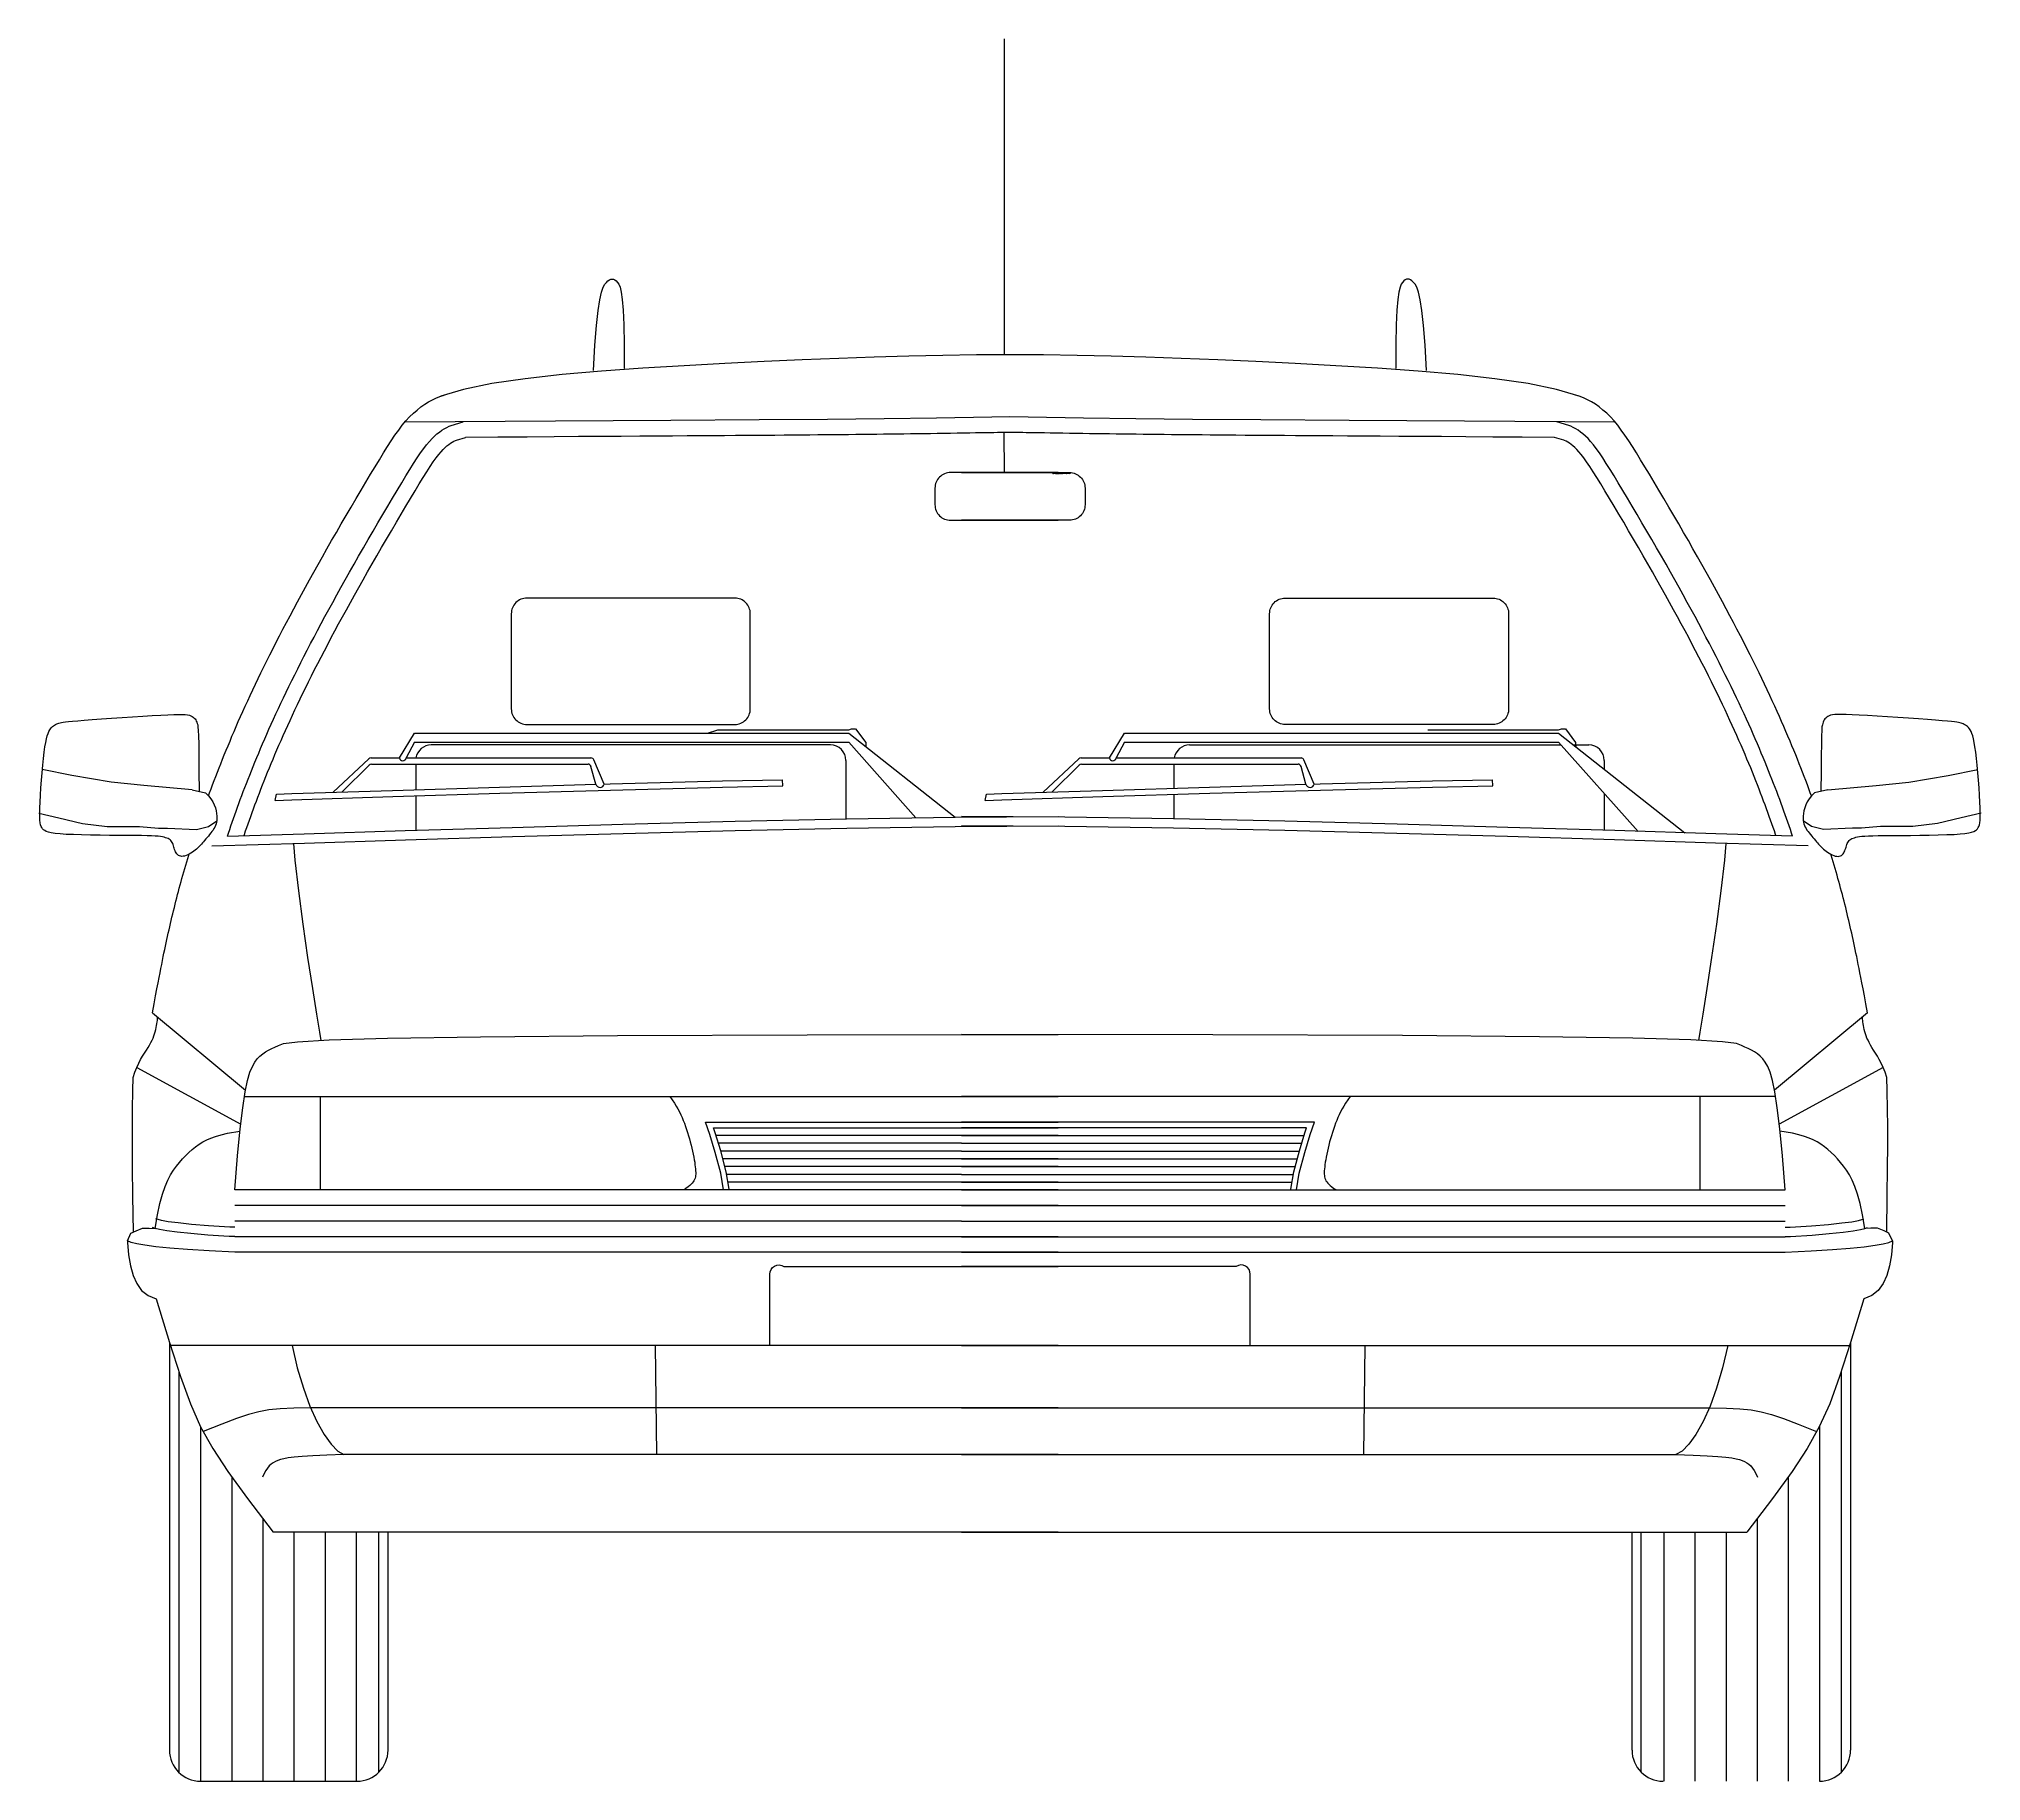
# Model space of a CAD drawing. Extents: x -98 to 99, y 1 to 177.
import ezdxf
from ezdxf.enums import TextEntityAlignment as Align

# ---------------------------------------------------------------- set-up
doc = ezdxf.new("R2010")
doc.units = 0
doc.header["$LTSCALE"] = 50
doc.header["$MEASUREMENT"] = 0
doc.layers.get('0').update_dxf_attribs({"linetype": 'CONTINUOUS'})
doc.styles.add('DIM', font='SIMPLEX')

msp = doc.modelspace()

# ---------------------------------------------------------------- linework, layer by layer
at = {"color": 0, "linetype": 'ByBlock'}
for p, q in [((-0.03, 144.99), (-0.03, 176.96)), ((-0.03, 133.09), (-0.07, 137.16)), ((-61.24, 104.23), (-59.73, 106.74)), ((-59.73, 106.74), (-15.79, 106.74)), ((-30.06, 106.74), (-29.03, 107.06)), ((-29.03, 107.06), (-15.79, 107.06)), ((-15.79, 107.06), (-15.51, 107.18)), ((-15.79, 106.74), (-5.03, 98.23)), ((-15.51, 107.18), (-15.1, 107.18)), ((-15.1, 107.18), (-14.07, 105.78)), ((10.59, 104.23), (12.1, 106.74)), ((12.1, 106.74), (56.04, 106.74)), ((42.8, 107.06), (56.04, 107.06)), ((56.04, 107.06), (56.33, 107.18)), ((56.04, 106.74), (68.81, 96.65)), ((56.33, 107.18), (56.74, 107.18)), ((56.74, 107.18), (57.76, 105.78)), ((-64.11, 104.23), (-61.24, 104.23)), ((-59.73, 105.8), (-60.56, 104.23)), ((-60.56, 104.23), (-41.86, 104.23)), ((-59.73, 105.8), (-15.79, 105.8)), ((-17.64, 105.54), (-58.02, 105.54)), ((-15.79, 105.8), (-8.98, 98.17)), ((-14.07, 105.78), (-14.04, 105.36)), ((7.72, 104.23), (10.59, 104.23)), ((12.1, 105.8), (11.28, 104.23)), ((11.28, 104.23), (29.98, 104.23)), ((12.1, 105.8), (56.04, 105.8)), ((18.7, 105.54), (56.27, 105.54)), ((56.04, 105.8), (64.08, 96.79)), ((57.56, 105.54), (59.08, 105.54)), ((57.76, 105.78), (57.79, 105.36)), ((-67.95, 100.75), (-64.33, 104.14)), ((-67.03, 100.78), (-64.31, 103.5)), ((-64.08, 103.6), (-42.16, 103.6)), ((-59.59, 103.6), (-59.59, 101.01)), ((-41.37, 101.56), (-41.86, 103.36)), ((-40.53, 101.58), (-41.57, 104.03)), ((-16.06, 98.06), (-16.06, 103.97)), ((3.88, 100.75), (7.51, 104.14)), ((4.8, 100.78), (7.53, 103.5)), ((7.75, 103.6), (29.67, 103.6)), ((17.13, 101.16), (17.13, 103.6)), ((30.47, 101.56), (29.98, 103.36)), ((31.3, 101.58), (30.27, 104.03)), ((60.65, 103.97), (60.65, 103.09)), ((-82.2, 100.98), (-80.87, 100.69)), ((-73.8, 99.93), (-73.67, 100.57)), ((-59.59, 100.38), (-59.59, 96.9)), ((-22.46, 101.39), (-22.48, 102.02)), ((-1.97, 99.93), (-1.84, 100.57)), ((17.13, 98.06), (17.13, 100.53)), ((49.37, 101.39), (49.36, 102.02)), ((60.65, 100.63), (60.65, 96.9)), ((83.26, 100.98), (81.93, 100.69)), ((-86.23, 78.44), (-76.81, 70.61)), ((87.29, 78.44), (77.87, 70.61)), ((-87.81, 72.9), (-77.29, 67.16)), ((88.87, 72.9), (78.35, 67.16)), ((-76.92, 69.96), (5.42, 69.96)), ((-69.25, 69.96), (-69.25, 60.52)), ((77.98, 69.96), (-4.36, 69.96)), ((70.31, 69.96), (70.31, 60.52)), ((5.42, 66.02), (-29.22, 66.02)), ((-4.36, 65.24), (-28.98, 65.24)), ((-4.36, 66.02), (30.29, 66.02)), ((-4.36, 65.24), (30.04, 65.24)), ((-4.36, 64.45), (-28.74, 64.45)), ((5.42, 63.66), (-28.53, 63.66)), ((-4.36, 64.45), (29.8, 64.45)), ((-4.36, 63.66), (29.59, 63.66)), ((5.42, 62.88), (-28.32, 62.88)), ((-4.36, 62.09), (-28.14, 62.09)), ((5.42, 61.3), (-28.01, 61.3)), ((-4.36, 62.88), (29.38, 62.88)), ((-4.36, 62.09), (29.2, 62.09)), ((-4.36, 61.3), (29.07, 61.3)), ((5.42, 60.52), (-77.88, 60.52)), ((-4.36, 60.52), (78.95, 60.52)), ((5.42, 58.94), (-77.88, 58.94)), ((-4.36, 57.37), (-77.88, 57.37)), ((-4.36, 58.94), (78.95, 58.94)), ((-4.36, 57.37), (78.95, 57.37)), ((5.42, 55.79), (-77.88, 55.79)), ((-4.36, 55.79), (78.95, 55.79)), ((5.42, 54.22), (-77.88, 54.22)), ((-4.36, 54.22), (78.95, 54.22)), ((-84.51, 45.08), (-84.51, 3.86)), ((5.42, 44.78), (-84.41, 44.78)), ((-35.38, 44.78), (-35.22, 33.76)), ((-4.36, 44.78), (85.47, 44.78)), ((36.44, 44.78), (36.28, 33.76)), ((85.57, 45.08), (85.57, 3.86)), ((-83.56, 42.15), (-83.56, 1.62)), ((84.62, 42.15), (84.62, 1.62)), ((5.42, 38.48), (-70.22, 38.48)), ((-4.36, 38.48), (71.29, 38.48)), ((-81.36, 36.59), (-81.36, 0.72)), ((82.42, 36.59), (82.42, 0.72)), ((5.42, 33.76), (-66.85, 33.76)), ((-4.36, 33.76), (67.91, 33.76)), ((-78.21, 31.53), (-78.21, 0.72)), ((79.27, 31.53), (79.27, 0.72)), ((-75.06, 27.28), (-75.06, 0.72)), ((5.42, 25.89), (-74.02, 25.89)), ((-71.92, 25.89), (-71.92, 0.72)), ((-68.77, 25.89), (-68.77, 0.72)), ((-65.62, 25.89), (-65.62, 0.72)), ((-63.34, 1.62), (-63.34, 25.89)), ((-62.39, 3.86), (-62.39, 25.89)), ((-4.36, 25.89), (75.08, 25.89)), ((63.46, 3.86), (63.46, 25.89)), ((64.4, 1.62), (64.4, 25.89)), ((66.68, 25.89), (66.68, 0.72)), ((69.83, 25.89), (69.83, 0.72)), ((72.98, 25.89), (72.98, 0.72)), ((76.13, 27.28), (76.13, 0.72)), ((-81.36, 0.72), (-65.54, 0.72))]:
    msp.add_line(p, q, dxfattribs=at)
for points in [[(-41.59, 143.41), (-41.46, 145.97), (-41.31, 147.96), (-41.15, 149.47), (-40.98, 150.57), (-40.81, 151.33), (-40.64, 151.83), (-40.46, 152.14), (-40.3, 152.33), (-40.14, 152.47), (-39.99, 152.58), (-39.85, 152.64), (-39.71, 152.66), (-39.57, 152.64), (-39.44, 152.58), (-39.31, 152.47), (-39.18, 152.33), (-39.05, 152.14), (-38.92, 151.83), (-38.81, 151.34), (-38.7, 150.59), (-38.62, 149.52), (-38.55, 148.04), (-38.51, 146.09), (-38.5, 143.6)], [(42.66, 143.41), (42.52, 145.97), (42.37, 147.96), (42.21, 149.47), (42.04, 150.57), (41.87, 151.33), (41.7, 151.83), (41.53, 152.14), (41.36, 152.33), (41.2, 152.47), (41.05, 152.58), (40.91, 152.64), (40.77, 152.66), (40.63, 152.64), (40.5, 152.58), (40.37, 152.47), (40.24, 152.33), (40.11, 152.14), (39.99, 151.83), (39.87, 151.34), (39.77, 150.59), (39.68, 149.52), (39.61, 148.04), (39.57, 146.09), (39.56, 143.6)], [(58.13, 140.82), (55.83, 141.5), (52.94, 142.09), (49.57, 142.58), (45.84, 143), (41.84, 143.35), (37.7, 143.64), (33.5, 143.89), (29.37, 144.11), (25.39, 144.31), (21.56, 144.48), (17.86, 144.63), (14.27, 144.76), (10.76, 144.86), (7.31, 144.94), (3.91, 144.98), (0.53, 145), (-2.85, 144.98), (-6.25, 144.94), (-9.7, 144.86), (-13.2, 144.76), (-16.8, 144.63), (-20.5, 144.48), (-24.33, 144.31), (-28.31, 144.11), (-32.44, 143.89), (-36.63, 143.64), (-40.78, 143.35), (-44.78, 143), (-48.51, 142.58), (-51.88, 142.09), (-54.76, 141.5), (-57.06, 140.82)], [(-80.55, 100.39), (-80.44, 100.7), (-80.29, 101.1), (-80.14, 101.51), (-79.98, 101.93), (-79.82, 102.35), (-79.66, 102.77), (-79.49, 103.21), (-79.32, 103.64), (-79.14, 104.09), (-78.96, 104.54), (-78.77, 105), (-78.58, 105.46), (-78.38, 105.93), (-78.18, 106.41), (-77.97, 106.9), (-77.76, 107.4), (-77.54, 107.9), (-77.31, 108.41), (-77.08, 108.93), (-76.84, 109.46), (-76.59, 110), (-76.34, 110.54), (-76.07, 111.1), (-75.81, 111.67), (-75.53, 112.24), (-75.25, 112.83), (-74.95, 113.43), (-74.65, 114.03), (-74.34, 114.65), (-74.03, 115.28), (-73.7, 115.92), (-73.36, 116.57), (-73.02, 117.24), (-72.67, 117.91), (-72.3, 118.6), (-71.93, 119.3), (-71.55, 120.01), (-71.15, 120.74), (-70.75, 121.48), (-70.33, 122.23), (-69.91, 123), (-69.47, 123.78), (-69.03, 124.57), (-68.57, 125.38), (-68.1, 126.2), (-67.62, 127.04), (-67.12, 127.89), (-66.62, 128.75), (-66.12, 129.6), (-65.62, 130.46), (-65.12, 131.3), (-64.63, 132.12), (-64.16, 132.91), (-63.7, 133.67), (-63.27, 134.39), (-62.85, 135.07), (-62.45, 135.71), (-62.06, 136.31), (-61.69, 136.86), (-61.31, 137.38), (-60.95, 137.87), (-60.58, 138.31), (-60.21, 138.71), (-59.83, 139.08), (-59.45, 139.41), (-59.07, 139.72), (-58.68, 139.99), (-58.29, 140.23), (-57.89, 140.45), (-57.49, 140.64), (-57.06, 140.82), (-56.7, 140.93)], [(81.61, 100.39), (81.5, 100.7), (81.35, 101.1), (81.2, 101.51), (81.04, 101.93), (80.88, 102.35), (80.72, 102.77), (80.55, 103.21), (80.38, 103.64), (80.2, 104.09), (80.02, 104.54), (79.83, 105), (79.64, 105.46), (79.45, 105.93), (79.24, 106.41), (79.03, 106.9), (78.82, 107.4), (78.6, 107.9), (78.37, 108.41), (78.14, 108.93), (77.9, 109.46), (77.65, 110), (77.4, 110.54), (77.14, 111.1), (76.87, 111.67), (76.59, 112.24), (76.31, 112.83), (76.02, 113.43), (75.72, 114.03), (75.41, 114.65), (75.09, 115.28), (74.76, 115.92), (74.43, 116.57), (74.08, 117.24), (73.73, 117.91), (73.37, 118.6), (72.99, 119.3), (72.61, 120.01), (72.22, 120.74), (71.81, 121.48), (71.4, 122.23), (70.97, 123), (70.54, 123.78), (70.09, 124.57), (69.63, 125.38), (69.16, 126.2), (68.68, 127.04), (68.19, 127.89), (67.69, 128.75), (67.18, 129.6), (66.68, 130.46), (66.18, 131.3), (65.7, 132.12), (65.22, 132.91), (64.76, 133.67), (64.33, 134.39), (63.91, 135.07), (63.51, 135.71), (63.13, 136.31), (62.75, 136.86), (62.38, 137.38), (62.01, 137.87), (61.64, 138.31), (61.27, 138.71), (60.9, 139.08), (60.52, 139.41), (60.13, 139.72), (59.75, 139.99), (59.36, 140.23), (58.96, 140.45), (58.55, 140.64), (58.13, 140.82), (57.76, 140.93)], [(-78.64, 96.31), (-78.54, 96.61), (-78.41, 96.97), (-78.29, 97.34), (-78.16, 97.71), (-78.03, 98.08), (-77.9, 98.46), (-77.76, 98.84), (-77.62, 99.23), (-77.48, 99.62), (-77.34, 100.01), (-77.19, 100.41), (-77.04, 100.81), (-76.88, 101.22), (-76.72, 101.64), (-76.56, 102.06), (-76.39, 102.49), (-76.22, 102.92), (-76.04, 103.36), (-75.86, 103.8), (-75.67, 104.26), (-75.48, 104.71), (-75.28, 105.18), (-75.08, 105.66), (-74.87, 106.14), (-74.66, 106.63), (-74.44, 107.13), (-74.21, 107.64), (-73.97, 108.15), (-73.73, 108.68), (-73.48, 109.21), (-73.23, 109.76), (-72.97, 110.31), (-72.69, 110.88), (-72.42, 111.45), (-72.13, 112.04), (-71.83, 112.63), (-71.53, 113.24), (-71.22, 113.86), (-70.9, 114.49), (-70.57, 115.13), (-70.23, 115.78), (-69.88, 116.45), (-69.52, 117.12), (-69.15, 117.82), (-68.78, 118.52), (-68.39, 119.23), (-67.99, 119.96), (-67.58, 120.71), (-67.16, 121.46), (-66.73, 122.24), (-66.29, 123.02), (-65.83, 123.82), (-65.37, 124.63), (-64.89, 125.46), (-64.4, 126.31), (-63.91, 127.16), (-63.41, 128.01), (-62.91, 128.86), (-62.41, 129.69), (-61.93, 130.51), (-61.46, 131.29), (-61.01, 132.05), (-60.58, 132.75), (-60.18, 133.41), (-59.8, 134.02), (-59.44, 134.57), (-59.1, 135.07), (-58.78, 135.51), (-58.49, 135.9), (-58.21, 136.24), (-57.94, 136.52), (-57.69, 136.78), (-57.44, 137), (-57.19, 137.19), (-56.95, 137.36), (-56.7, 137.51), (-56.45, 137.65), (-56.21, 137.77), (-56.01, 137.85), (-54.8, 138.22)], [(61.75, 138.18), (46.52, 138.27), (34.84, 138.35), (25.91, 138.41), (18.98, 138.47), (13.26, 138.53), (7.98, 138.6), (2.37, 138.69), (0.53, 138.72), (-1.3, 138.69), (-6.92, 138.6), (-12.2, 138.53), (-17.92, 138.47), (-24.85, 138.41), (-33.77, 138.35), (-45.46, 138.27), (-60.68, 138.18)], [(79.7, 96.31), (79.6, 96.61), (79.48, 96.97), (79.35, 97.34), (79.22, 97.71), (79.09, 98.08), (78.96, 98.46), (78.83, 98.84), (78.69, 99.23), (78.55, 99.62), (78.4, 100.01), (78.25, 100.41), (78.1, 100.81), (77.94, 101.22), (77.79, 101.64), (77.62, 102.06), (77.45, 102.49), (77.28, 102.92), (77.1, 103.36), (76.92, 103.8), (76.74, 104.26), (76.54, 104.71), (76.35, 105.18), (76.14, 105.66), (75.93, 106.14), (75.72, 106.63), (75.5, 107.13), (75.27, 107.64), (75.04, 108.15), (74.8, 108.68), (74.55, 109.21), (74.29, 109.76), (74.03, 110.31), (73.76, 110.88), (73.48, 111.45), (73.19, 112.04), (72.9, 112.63), (72.59, 113.24), (72.28, 113.86), (71.96, 114.49), (71.63, 115.13), (71.29, 115.78), (70.94, 116.45), (70.59, 117.12), (70.22, 117.82), (69.84, 118.52), (69.45, 119.23), (69.05, 119.96), (68.64, 120.71), (68.22, 121.46), (67.79, 122.24), (67.35, 123.02), (66.9, 123.82), (66.43, 124.63), (65.95, 125.46), (65.47, 126.31), (64.97, 127.16), (64.47, 128.01), (63.97, 128.86), (63.48, 129.69), (62.99, 130.51), (62.52, 131.29), (62.07, 132.05), (61.64, 132.75), (61.24, 133.41), (60.86, 134.02), (60.5, 134.57), (60.16, 135.07), (59.85, 135.51), (59.55, 135.9), (59.27, 136.24), (59.01, 136.52), (58.75, 136.78), (58.5, 137), (58.25, 137.19), (58.01, 137.36), (57.77, 137.51), (57.52, 137.65), (57.28, 137.77), (57.07, 137.85), (55.86, 138.22)], [(-76.96, 96.36), (-76.92, 96.46), (-76.8, 96.83), (-76.67, 97.19), (-76.55, 97.56), (-76.41, 97.93), (-76.28, 98.31), (-76.14, 98.69), (-76, 99.08), (-75.86, 99.47), (-75.71, 99.86), (-75.56, 100.26), (-75.41, 100.66), (-75.25, 101.07), (-75.09, 101.49), (-74.93, 101.91), (-74.76, 102.33), (-74.58, 102.77), (-74.4, 103.21), (-74.22, 103.65), (-74.03, 104.1), (-73.84, 104.57), (-73.64, 105.03), (-73.43, 105.51), (-73.22, 105.99), (-73, 106.49), (-72.77, 106.99), (-72.54, 107.5), (-72.3, 108.02), (-72.06, 108.55), (-71.81, 109.09), (-71.54, 109.63), (-71.28, 110.19), (-71, 110.76), (-70.72, 111.34), (-70.43, 111.93), (-70.12, 112.53), (-69.82, 113.15), (-69.5, 113.77), (-69.17, 114.41), (-68.83, 115.05), (-68.49, 115.71), (-68.13, 116.39), (-67.77, 117.07), (-67.39, 117.77), (-67.01, 118.48), (-66.61, 119.21), (-66.2, 119.95), (-65.79, 120.7), (-65.36, 121.46), (-64.92, 122.25), (-64.47, 123.04), (-64, 123.85), (-63.53, 124.68), (-63.04, 125.52), (-62.55, 126.36), (-62.05, 127.21), (-61.55, 128.06), (-61.06, 128.89), (-60.58, 129.7), (-60.11, 130.48), (-59.66, 131.23), (-59.23, 131.94), (-58.84, 132.58), (-58.47, 133.17), (-58.13, 133.7), (-57.81, 134.17), (-57.52, 134.58), (-57.26, 134.92), (-57.02, 135.2), (-56.81, 135.43), (-56.61, 135.62), (-56.43, 135.79), (-56.25, 135.93), (-56.08, 136.05), (-55.91, 136.15), (-55.73, 136.25), (-55.57, 136.33), (-55.48, 136.36), (-54.56, 136.64)], [(55.63, 136.64), (52.36, 136.66), (49.38, 136.68), (46.66, 136.7), (44.18, 136.72), (41.92, 136.73), (39.86, 136.74), (37.98, 136.76), (36.26, 136.77), (34.67, 136.78), (33.2, 136.79), (31.85, 136.8), (30.58, 136.8), (29.4, 136.81), (28.29, 136.82), (27.24, 136.83), (26.23, 136.84), (25.26, 136.84), (24.31, 136.85), (23.39, 136.86), (22.5, 136.87), (21.63, 136.87), (20.79, 136.88), (19.97, 136.89), (19.17, 136.9), (18.38, 136.9), (17.62, 136.91), (16.87, 136.92), (16.14, 136.93), (15.42, 136.93), (14.71, 136.94), (14.01, 136.95), (13.31, 136.96), (12.63, 136.97), (11.95, 136.98), (11.27, 136.98), (10.6, 136.99), (9.93, 137), (9.26, 137.01), (8.58, 137.02), (7.9, 137.03), (7.22, 137.04), (6.54, 137.05), (5.87, 137.06), (5.22, 137.07), (4.6, 137.08), (4.01, 137.09), (3.47, 137.1), (2.97, 137.11), (2.54, 137.11), (2.16, 137.12), (1.82, 137.13), (1.52, 137.13), (1.24, 137.13), (0.99, 137.14), (0.76, 137.14), (0.53, 137.14), (0.3, 137.14), (0.07, 137.14), (-0.18, 137.13), (-0.45, 137.13), (-0.75, 137.13), (-1.09, 137.12), (-1.48, 137.11), (-1.91, 137.11), (-2.4, 137.1), (-2.95, 137.09), (-3.54, 137.08), (-4.16, 137.07), (-4.81, 137.06), (-5.48, 137.05), (-6.16, 137.04), (-6.84, 137.03), (-7.52, 137.02), (-8.19, 137.01), (-8.87, 137), (-9.54, 136.99), (-10.21, 136.98), (-10.89, 136.98), (-11.57, 136.97), (-12.25, 136.96), (-12.94, 136.95), (-13.64, 136.94), (-14.35, 136.93), (-15.07, 136.93), (-15.81, 136.92), (-16.56, 136.91), (-17.32, 136.9), (-18.1, 136.9), (-18.9, 136.89), (-19.73, 136.88), (-20.57, 136.87), (-21.44, 136.87), (-22.33, 136.86), (-23.25, 136.85), (-24.19, 136.84), (-25.17, 136.84), (-26.18, 136.83), (-27.23, 136.82), (-28.34, 136.81), (-29.52, 136.8), (-30.78, 136.8), (-32.14, 136.79), (-33.61, 136.78), (-35.2, 136.77), (-36.92, 136.76), (-38.8, 136.74), (-40.86, 136.73), (-43.12, 136.72), (-45.59, 136.7), (-48.31, 136.68), (-51.3, 136.66), (-54.56, 136.64)], [(78.02, 96.36), (77.99, 96.46), (77.86, 96.83), (77.74, 97.19), (77.61, 97.56), (77.48, 97.93), (77.34, 98.31), (77.21, 98.69), (77.07, 99.08), (76.92, 99.47), (76.78, 99.86), (76.63, 100.26), (76.47, 100.66), (76.32, 101.07), (76.16, 101.49), (75.99, 101.91), (75.82, 102.33), (75.65, 102.77), (75.47, 103.21), (75.28, 103.65), (75.09, 104.1), (74.9, 104.57), (74.7, 105.03), (74.49, 105.51), (74.28, 105.99), (74.06, 106.49), (73.84, 106.99), (73.6, 107.5), (73.37, 108.02), (73.12, 108.55), (72.87, 109.09), (72.61, 109.63), (72.34, 110.19), (72.06, 110.76), (71.78, 111.34), (71.49, 111.93), (71.19, 112.53), (70.88, 113.15), (70.56, 113.77), (70.23, 114.41), (69.9, 115.05), (69.55, 115.71), (69.2, 116.39), (68.83, 117.07), (68.45, 117.77), (68.07, 118.48), (67.67, 119.21), (67.27, 119.95), (66.85, 120.7), (66.42, 121.46), (65.98, 122.25), (65.53, 123.04), (65.07, 123.85), (64.59, 124.68), (64.11, 125.52), (63.61, 126.36), (63.11, 127.21), (62.62, 128.06), (62.12, 128.89), (61.64, 129.7), (61.17, 130.48), (60.72, 131.23), (60.3, 131.94), (59.9, 132.58), (59.53, 133.17), (59.19, 133.7), (58.87, 134.17), (58.58, 134.58), (58.32, 134.92), (58.09, 135.2), (57.87, 135.43), (57.68, 135.62), (57.49, 135.79), (57.31, 135.93), (57.14, 136.05), (56.97, 136.15), (56.8, 136.25), (56.64, 136.33), (56.55, 136.36), (55.63, 136.64)], [(-80.87, 100.69), (-80.56, 100.4), (-80.32, 100.1), (-80.12, 99.79), (-79.97, 99.48), (-79.86, 99.17), (-79.79, 98.87), (-79.74, 98.59), (-79.72, 98.33), (-79.71, 98.1), (-79.72, 97.89), (-79.75, 97.71), (-79.79, 97.54), (-79.85, 97.38), (-79.92, 97.23), (-80, 97.08), (-80.1, 96.93), (-80.21, 96.78), (-80.32, 96.63), (-80.45, 96.48), (-80.57, 96.32), (-80.7, 96.17), (-80.83, 96.03), (-80.95, 95.88), (-81.06, 95.75), (-81.17, 95.62), (-81.27, 95.51), (-81.37, 95.4), (-81.47, 95.29), (-81.56, 95.19), (-81.67, 95.09), (-81.78, 94.99), (-81.9, 94.89), (-82.04, 94.78), (-82.19, 94.68), (-82.34, 94.58), (-82.5, 94.49), (-82.66, 94.41), (-82.82, 94.35), (-82.97, 94.3), (-83.11, 94.27), (-83.25, 94.26), (-83.37, 94.28), (-83.48, 94.31), (-83.58, 94.36), (-83.67, 94.43), (-83.75, 94.51), (-83.82, 94.61), (-83.88, 94.71), (-83.93, 94.83), (-83.98, 94.95), (-84.02, 95.08), (-84.05, 95.2), (-84.09, 95.33), (-84.13, 95.45), (-84.18, 95.57), (-84.23, 95.68), (-84.29, 95.77), (-84.36, 95.86), (-84.44, 95.93), (-84.53, 96), (-84.64, 96.06), (-84.76, 96.11), (-84.89, 96.15), (-85.04, 96.19), (-85.21, 96.23), (-85.41, 96.26), (-85.65, 96.29), (-85.95, 96.31), (-86.32, 96.33), (-86.77, 96.34), (-87.32, 96.36), (-87.98, 96.37), (-88.76, 96.38), (-89.63, 96.38), (-90.57, 96.39), (-91.52, 96.4), (-92.48, 96.41), (-93.39, 96.43), (-94.23, 96.46), (-94.97, 96.49), (-95.58, 96.53), (-96.07, 96.58), (-96.46, 96.64), (-96.75, 96.71), (-96.97, 96.79), (-97.13, 96.87), (-97.25, 96.96), (-97.35, 97.06), (-97.42, 97.17), (-97.49, 97.29), (-97.54, 97.45), (-97.58, 97.65), (-97.61, 97.91), (-97.63, 98.24), (-97.63, 98.65), (-97.62, 99.16), (-97.59, 99.76), (-97.55, 100.45), (-97.51, 101.19), (-97.45, 101.96), (-97.39, 102.73), (-97.32, 103.48), (-97.25, 104.18), (-97.17, 104.81), (-97.1, 105.35), (-97.02, 105.79), (-96.95, 106.16), (-96.87, 106.46), (-96.79, 106.7), (-96.71, 106.89), (-96.62, 107.05), (-96.53, 107.18), (-96.44, 107.29), (-96.34, 107.39), (-96.23, 107.48), (-96.13, 107.55), (-96.02, 107.61), (-95.91, 107.66), (-95.8, 107.71), (-95.69, 107.75), (-95.58, 107.78), (-95.44, 107.82), (-95.27, 107.85), (-95.04, 107.88), (-94.72, 107.91), (-94.31, 107.95), (-93.79, 107.99), (-93.12, 108.05), (-92.31, 108.11), (-91.37, 108.17), (-90.36, 108.24), (-89.3, 108.31), (-88.23, 108.38), (-87.2, 108.45), (-86.24, 108.51), (-85.38, 108.55), (-84.66, 108.59), (-84.07, 108.61), (-83.59, 108.62), (-83.21, 108.62), (-82.91, 108.6), (-82.67, 108.58), (-82.49, 108.54), (-82.34, 108.49), (-82.21, 108.42), (-82.1, 108.34), (-82, 108.26), (-81.92, 108.16), (-81.85, 108.06), (-81.79, 107.94), (-81.73, 107.83), (-81.69, 107.7), (-81.65, 107.56), (-81.62, 107.35), (-81.59, 107), (-81.57, 106.44), (-81.55, 105.61), (-81.54, 104.45), (-81.52, 102.88), (-81.51, 100.83)], [(81.93, 100.69), (81.63, 100.4), (81.38, 100.1), (81.18, 99.79), (81.04, 99.48), (80.93, 99.17), (80.85, 98.87), (80.8, 98.59), (80.78, 98.33), (80.78, 98.1), (80.79, 97.89), (80.81, 97.71), (80.86, 97.54), (80.91, 97.38), (80.98, 97.23), (81.07, 97.08), (81.16, 96.93), (81.27, 96.78), (81.39, 96.63), (81.51, 96.48), (81.64, 96.32), (81.76, 96.17), (81.89, 96.03), (82.01, 95.88), (82.13, 95.75), (82.23, 95.62), (82.33, 95.51), (82.43, 95.4), (82.53, 95.29), (82.63, 95.19), (82.73, 95.09), (82.84, 94.99), (82.97, 94.89), (83.1, 94.78), (83.25, 94.68), (83.4, 94.58), (83.56, 94.49), (83.72, 94.41), (83.88, 94.35), (84.03, 94.3), (84.18, 94.27), (84.31, 94.26), (84.43, 94.28), (84.54, 94.31), (84.64, 94.36), (84.73, 94.43), (84.81, 94.51), (84.88, 94.61), (84.94, 94.71), (84.99, 94.83), (85.04, 94.95), (85.08, 95.08), (85.12, 95.2), (85.15, 95.33), (85.19, 95.45), (85.24, 95.57), (85.29, 95.68), (85.35, 95.77), (85.42, 95.86), (85.5, 95.93), (85.6, 96), (85.7, 96.06), (85.82, 96.11), (85.96, 96.15), (86.1, 96.19), (86.27, 96.23), (86.47, 96.26), (86.71, 96.29), (87.01, 96.31), (87.38, 96.33), (87.83, 96.34), (88.38, 96.36), (89.04, 96.37), (89.82, 96.38), (90.7, 96.38), (91.63, 96.39), (92.59, 96.4), (93.54, 96.41), (94.45, 96.43), (95.3, 96.46), (96.04, 96.49), (96.65, 96.53), (97.14, 96.58), (97.52, 96.64), (97.82, 96.71), (98.04, 96.79), (98.2, 96.87), (98.32, 96.96), (98.41, 97.06), (98.49, 97.17), (98.55, 97.29), (98.61, 97.45), (98.65, 97.65), (98.67, 97.91), (98.69, 98.24), (98.69, 98.65), (98.68, 99.16), (98.66, 99.76), (98.62, 100.45), (98.57, 101.19), (98.51, 101.96), (98.45, 102.73), (98.38, 103.48), (98.31, 104.18), (98.24, 104.81), (98.16, 105.35), (98.09, 105.79), (98.01, 106.16), (97.93, 106.46), (97.85, 106.7), (97.77, 106.89), (97.68, 107.05), (97.59, 107.18), (97.5, 107.29), (97.4, 107.39), (97.3, 107.48), (97.19, 107.55), (97.08, 107.61), (96.97, 107.66), (96.86, 107.71), (96.75, 107.75), (96.64, 107.78), (96.5, 107.82), (96.33, 107.85), (96.1, 107.88), (95.79, 107.91), (95.38, 107.95), (94.85, 107.99), (94.18, 108.05), (93.37, 108.11), (92.44, 108.17), (91.42, 108.24), (90.36, 108.31), (89.3, 108.38), (88.26, 108.45), (87.3, 108.51), (86.44, 108.55), (85.72, 108.59), (85.13, 108.61), (84.65, 108.62), (84.27, 108.62), (83.97, 108.6), (83.74, 108.58), (83.55, 108.54), (83.4, 108.49), (83.27, 108.42), (83.16, 108.34), (83.06, 108.26), (82.98, 108.16), (82.91, 108.06), (82.85, 107.94), (82.8, 107.83), (82.75, 107.7), (82.72, 107.56), (82.68, 107.35), (82.66, 107), (82.63, 106.44), (82.62, 105.61), (82.6, 104.45), (82.59, 102.88), (82.58, 100.83)], [(-82.2, 100.98), (-87.09, 101.42), (-90.39, 101.77), (-94.38, 102.46), (-97.39, 103.06)], [(83.26, 100.98), (88.16, 101.42), (91.45, 101.77), (95.44, 102.46), (98.45, 103.06)], [(-73.8, 99.93), (-72.12, 99.98), (-61.91, 100.31), (-51.09, 100.64), (-39.9, 100.97), (-28.55, 101.26), (-22.46, 101.39)], [(-73.67, 100.57), (-72.14, 100.61), (-61.93, 100.94), (-51.11, 101.27), (-41.37, 101.56)], [(-40.53, 101.58), (-39.91, 101.6), (-28.56, 101.89), (-22.48, 102.02)], [(-1.97, 99.93), (-0.29, 99.98), (9.92, 100.31), (20.74, 100.64), (31.94, 100.97), (43.29, 101.26), (49.37, 101.39)], [(-1.84, 100.57), (-0.31, 100.61), (9.9, 100.94), (20.72, 101.27), (30.47, 101.56)], [(31.3, 101.58), (31.92, 101.6), (43.27, 101.89), (49.36, 102.02)], [(-97.72, 98.62), (-95.69, 98.17), (-93.32, 97.58), (-90.8, 97.28), (-87.54, 97.28), (-85.61, 97.13), (-84.72, 97.13), (-81.76, 96.98), (-80.57, 97.28), (-79.73, 97.85)], [(-78.64, 96.31), (-70.87, 96.55), (-60.66, 96.87), (-49.84, 97.2), (-38.64, 97.53), (-27.29, 97.83), (-16.01, 98.06), (-5.03, 98.23), (5.42, 98.28)], [(79.7, 96.31), (71.93, 96.55), (61.72, 96.87), (50.9, 97.2), (39.7, 97.53), (28.35, 97.83), (17.07, 98.06), (6.09, 98.23), (-4.36, 98.28)], [(98.78, 98.62), (96.75, 98.17), (94.38, 97.58), (91.86, 97.28), (88.6, 97.28), (86.67, 97.13), (85.78, 97.13), (82.82, 96.98), (81.63, 97.28), (80.79, 97.85)], [(-80.22, 95.32), (-70.84, 95.6), (-60.63, 95.92), (-49.81, 96.26), (-38.62, 96.59), (-27.27, 96.88), (-15.99, 97.12), (-5.02, 97.28), (5.43, 97.34)], [(81.28, 95.32), (71.9, 95.6), (61.69, 95.92), (50.88, 96.26), (39.68, 96.59), (28.33, 96.88), (17.06, 97.12), (6.08, 97.28), (-4.36, 97.34)], [(-86.23, 78.44), (-86.06, 79.36), (-85.91, 80.16), (-85.78, 80.85), (-85.66, 81.46), (-85.56, 82), (-85.46, 82.48), (-85.37, 82.93), (-85.29, 83.34), (-85.21, 83.74), (-85.13, 84.12), (-85.06, 84.48), (-84.99, 84.83), (-84.91, 85.17), (-84.84, 85.51), (-84.77, 85.84), (-84.7, 86.16), (-84.63, 86.49), (-84.55, 86.82), (-84.48, 87.14), (-84.4, 87.47), (-84.33, 87.79), (-84.25, 88.12), (-84.17, 88.44), (-84.09, 88.77), (-84.01, 89.09), (-83.93, 89.42), (-83.85, 89.74), (-83.77, 90.07), (-83.68, 90.39), (-83.6, 90.72), (-83.51, 91.05), (-83.42, 91.38), (-83.33, 91.71), (-83.24, 92.04), (-83.15, 92.37), (-83.05, 92.71), (-82.95, 93.04), (-82.86, 93.38), (-82.75, 93.72), (-82.65, 94.06), (-82.55, 94.4), (-82.53, 94.48)], [(-69.16, 75.64), (-69.3, 76.47), (-69.6, 78.31), (-70.01, 80.91), (-70.49, 84.03), (-70.98, 87.4), (-71.43, 90.77), (-71.78, 93.89), (-71.92, 95.57)], [(70.22, 75.64), (70.36, 76.47), (70.66, 78.31), (71.08, 80.91), (71.55, 84.03), (72.04, 87.4), (72.49, 90.77), (72.84, 93.89), (72.98, 95.57)], [(87.29, 78.44), (87.12, 79.36), (86.97, 80.16), (86.84, 80.85), (86.72, 81.46), (86.62, 82), (86.52, 82.48), (86.44, 82.93), (86.35, 83.34), (86.27, 83.74), (86.2, 84.12), (86.12, 84.48), (86.05, 84.83), (85.98, 85.17), (85.9, 85.51), (85.83, 85.84), (85.76, 86.16), (85.69, 86.49), (85.61, 86.82), (85.54, 87.14), (85.47, 87.47), (85.39, 87.79), (85.31, 88.12), (85.24, 88.44), (85.16, 88.77), (85.08, 89.09), (85, 89.42), (84.91, 89.74), (84.83, 90.07), (84.75, 90.39), (84.66, 90.72), (84.57, 91.05), (84.48, 91.38), (84.39, 91.71), (84.3, 92.04), (84.21, 92.37), (84.11, 92.71), (84.02, 93.04), (83.92, 93.38), (83.82, 93.72), (83.72, 94.06), (83.61, 94.4), (83.59, 94.48)], [(-88.17, 71.89), (-88, 72.42), (-87.81, 72.9), (-87.61, 73.33), (-87.42, 73.71), (-87.22, 74.06), (-87.02, 74.37), (-86.84, 74.66), (-86.67, 74.93), (-86.52, 75.18), (-86.39, 75.43), (-86.27, 75.66), (-86.17, 75.89), (-86.08, 76.11), (-86.01, 76.32), (-85.95, 76.53), (-85.89, 76.74), (-85.85, 76.94), (-85.81, 77.14), (-85.78, 77.33), (-85.75, 77.51), (-85.73, 77.67), (-85.72, 77.81), (-85.71, 77.92), (-85.7, 78.01)], [(89.23, 71.89), (89.06, 72.42), (88.87, 72.9), (88.68, 73.33), (88.48, 73.71), (88.28, 74.06), (88.09, 74.37), (87.9, 74.66), (87.74, 74.93), (87.59, 75.18), (87.45, 75.43), (87.34, 75.66), (87.23, 75.89), (87.15, 76.11), (87.07, 76.32), (87.01, 76.53), (86.95, 76.74), (86.91, 76.94), (86.87, 77.14), (86.84, 77.33), (86.82, 77.51), (86.8, 77.67), (86.78, 77.81), (86.77, 77.92), (86.77, 78.01)], [(-77.88, 60.52), (-77.61, 63.96), (-77.34, 66.7), (-77.09, 68.83), (-76.85, 70.43), (-76.6, 71.6), (-76.36, 72.43), (-76.12, 73.01), (-75.87, 73.43), (-75.62, 73.77), (-75.35, 74.05), (-75.07, 74.29), (-74.78, 74.49), (-74.48, 74.66), (-74.16, 74.82), (-73.83, 74.97), (-73.48, 75.14), (-72.96, 75.32), (-71.54, 75.5), (-68.34, 75.69), (-62.46, 75.87), (-53.03, 76.02), (-39.17, 76.14), (-19.98, 76.22), (5.42, 76.25)], [(78.95, 60.52), (78.67, 63.96), (78.41, 66.7), (78.15, 68.83), (77.91, 70.43), (77.67, 71.6), (77.43, 72.43), (77.19, 73.01), (76.94, 73.43), (76.68, 73.77), (76.41, 74.05), (76.14, 74.29), (75.85, 74.49), (75.54, 74.66), (75.22, 74.82), (74.89, 74.97), (74.54, 75.14), (74.02, 75.32), (72.61, 75.5), (69.4, 75.69), (63.53, 75.87), (54.1, 76.02), (40.23, 76.14), (21.04, 76.22), (-4.36, 76.25)], [(-88.16, 56.26), (-88.21, 59.92), (-88.25, 62.76), (-88.26, 65.02), (-88.26, 66.93), (-88.24, 68.7), (-88.21, 70.57), (-88.17, 71.89)], [(89.23, 56.26), (89.28, 59.92), (89.31, 62.76), (89.33, 65.02), (89.33, 66.93), (89.31, 68.7), (89.27, 70.57), (89.23, 71.89)], [(-33.88, 69.96), (-33.64, 69.62), (-33.42, 69.31), (-33.23, 69), (-33.06, 68.71), (-32.91, 68.42), (-32.77, 68.13), (-32.64, 67.85), (-32.52, 67.56), (-32.41, 67.26), (-32.3, 66.95), (-32.19, 66.64), (-32.09, 66.32), (-31.99, 66), (-31.89, 65.68), (-31.81, 65.37), (-31.72, 65.05), (-31.65, 64.74), (-31.58, 64.44), (-31.52, 64.14), (-31.46, 63.85), (-31.41, 63.58), (-31.37, 63.32), (-31.34, 63.07), (-31.31, 62.85), (-31.28, 62.64), (-31.27, 62.45), (-31.26, 62.27), (-31.26, 62.11), (-31.27, 61.97), (-31.3, 61.83), (-31.33, 61.7), (-31.38, 61.57), (-31.44, 61.45), (-31.51, 61.33), (-31.61, 61.21), (-31.72, 61.09), (-31.87, 60.96), (-32.04, 60.83), (-32.25, 60.68), (-32.49, 60.52)], [(34.95, 69.96), (34.7, 69.62), (34.48, 69.31), (34.29, 69), (34.12, 68.71), (33.97, 68.42), (33.83, 68.13), (33.71, 67.85), (33.59, 67.56), (33.47, 67.26), (33.36, 66.95), (33.25, 66.64), (33.15, 66.32), (33.05, 66), (32.96, 65.68), (32.87, 65.37), (32.79, 65.05), (32.71, 64.74), (32.64, 64.44), (32.58, 64.14), (32.53, 63.85), (32.48, 63.58), (32.43, 63.32), (32.4, 63.07), (32.37, 62.85), (32.35, 62.64), (32.33, 62.45), (32.32, 62.27), (32.33, 62.11), (32.34, 61.97), (32.36, 61.83), (32.39, 61.7), (32.44, 61.57), (32.5, 61.45), (32.57, 61.33), (32.67, 61.21), (32.79, 61.09), (32.93, 60.96), (33.1, 60.83), (33.31, 60.68), (33.55, 60.52)], [(-28.45, 60.52), (-28.73, 62.22), (-29.29, 64.31), (-29.84, 66.12), (-30.26, 67.37), (5.42, 67.37)], [(29.52, 60.52), (29.79, 62.22), (30.35, 64.31), (30.91, 66.12), (31.33, 67.37), (-4.36, 67.37)], [(-85.94, 56.62), (-85.71, 57.99), (-85.47, 59.14), (-85.22, 60.09), (-84.95, 60.87), (-84.67, 61.51), (-84.39, 62.05), (-84.09, 62.51), (-83.79, 62.92), (-83.49, 63.3), (-83.18, 63.66), (-82.86, 64), (-82.54, 64.32), (-82.21, 64.61), (-81.86, 64.89), (-81.5, 65.14), (-81.13, 65.37), (-80.74, 65.58), (-80.32, 65.77), (-79.84, 65.94), (-79.28, 66.1), (-78.63, 66.25), (-77.37, 66.47)], [(-27.89, 60.61), (-28.18, 62.34), (-28.74, 64.47), (-29.31, 66.29), (-29.48, 66.8), (5.42, 66.8)], [(28.96, 60.61), (29.24, 62.34), (29.81, 64.47), (30.37, 66.29), (30.54, 66.8), (-4.36, 66.8)], [(87, 56.62), (86.78, 57.99), (86.53, 59.14), (86.28, 60.09), (86.01, 60.87), (85.74, 61.51), (85.45, 62.05), (85.16, 62.51), (84.86, 62.92), (84.55, 63.3), (84.24, 63.66), (83.93, 64), (83.6, 64.32), (83.27, 64.61), (82.92, 64.89), (82.57, 65.14), (82.19, 65.37), (81.8, 65.58), (81.38, 65.77), (80.9, 65.94), (80.34, 66.1), (79.7, 66.25), (78.43, 66.47)], [(-77.88, 56.74), (-78.4, 56.77), (-80.54, 56.9), (-82.28, 57.04), (-83.63, 57.18), (-84.64, 57.31), (-85.31, 57.43), (-85.64, 57.52), (-85.87, 57.61)], [(78.95, 56.74), (79.46, 56.77), (81.61, 56.9), (83.34, 57.04), (84.69, 57.18), (85.7, 57.31), (86.37, 57.43), (86.71, 57.52), (86.93, 57.61)], [(-88.76, 55.36), (-88.4, 56.14), (-87.89, 56.4), (-87.22, 56.65), (-86.55, 56.65), (-85.94, 56.62)], [(-88.76, 55.36), (-88.75, 55.2), (-88.64, 53.96), (-88.46, 52.85), (-88.19, 51.87), (-87.82, 51.04), (-87.32, 50.36), (-86.67, 49.85), (-85.85, 49.5)], [(-77.88, 54.22), (-80.5, 54.35), (-82.69, 54.48), (-84.47, 54.62), (-85.9, 54.77), (-87, 54.92), (-87.82, 55.07), (-88.39, 55.22), (-88.76, 55.36)], [(-77.88, 55.8), (-78.45, 55.82), (-80.61, 55.96), (-82.36, 56.1), (-83.74, 56.24), (-84.78, 56.38), (-85.51, 56.51), (-85.94, 56.62), (-86.21, 56.73)], [(78.95, 55.8), (79.51, 55.82), (81.67, 55.96), (83.42, 56.1), (84.81, 56.24), (85.85, 56.38), (86.58, 56.51), (87, 56.62), (87.28, 56.73)], [(78.95, 54.22), (81.57, 54.35), (83.75, 54.48), (85.53, 54.62), (86.96, 54.77), (88.06, 54.92), (88.88, 55.07), (89.46, 55.22), (89.82, 55.36)], [(89.82, 55.36), (89.81, 55.2), (89.7, 53.96), (89.52, 52.85), (89.25, 51.87), (88.88, 51.04), (88.38, 50.36), (87.73, 49.85), (86.92, 49.5)], [(89.82, 55.36), (89.46, 56.14), (88.96, 56.4), (88.29, 56.65), (87.62, 56.65), (87, 56.62)], [(-22.34, 52.79), (5.42, 52.79)], [(23.41, 52.79), (-4.36, 52.79)], [(-85.85, 49.5), (-84.51, 45.08), (-83.4, 41.64), (-82.39, 38.89), (-81.35, 36.56), (-80.13, 34.37), (-78.59, 32.05), (-76.6, 29.32), (-74.02, 25.89)], [(86.92, 49.5), (85.57, 45.08), (84.46, 41.64), (83.46, 38.89), (82.41, 36.56), (81.19, 34.37), (79.65, 32.05), (77.66, 29.32), (75.08, 25.89)], [(-72.09, 44.78), (-71.57, 42.52), (-70.96, 40.47), (-70.29, 38.65), (-69.59, 37.08), (-68.87, 35.78), (-68.16, 34.79), (-67.48, 34.1), (-66.85, 33.76)], [(73.16, 44.78), (72.63, 42.52), (72.02, 40.47), (71.36, 38.65), (70.65, 37.08), (69.93, 35.78), (69.22, 34.79), (68.54, 34.1), (67.91, 33.76)], [(-70.22, 38.48), (-71.94, 38.44), (-73.31, 38.37), (-74.44, 38.26), (-75.47, 38.08), (-76.52, 37.8), (-77.72, 37.4), (-79.2, 36.83), (-81.08, 36.08)], [(71.29, 38.48), (73.01, 38.44), (74.37, 38.37), (75.5, 38.26), (76.53, 38.08), (77.58, 37.8), (78.78, 37.4), (80.26, 36.83), (82.14, 36.08)], [(-66.85, 33.76), (-68.6, 33.68), (-69.99, 33.61), (-71.07, 33.54), (-71.89, 33.48), (-72.5, 33.41), (-72.94, 33.33), (-73.27, 33.25), (-73.54, 33.16), (-73.78, 33.05), (-74, 32.93), (-74.21, 32.78), (-74.41, 32.6), (-74.59, 32.38), (-74.77, 32.13), (-74.93, 31.82), (-75.08, 31.46)], [(67.91, 33.76), (69.66, 33.68), (71.05, 33.61), (72.13, 33.54), (72.95, 33.48), (73.56, 33.41), (74.01, 33.33), (74.34, 33.25), (74.6, 33.16), (74.84, 33.05), (75.07, 32.93), (75.28, 32.78), (75.47, 32.6), (75.66, 32.38), (75.83, 32.13), (75.99, 31.82), (76.15, 31.46)]]:
    msp.add_lwpolyline(points, dxfattribs=at)
for points in [[(5.42, 133.09), (-5.48, 133.09, 0.414214), (-7.06, 131.52)], [(-4.36, 133.09), (6.55, 133.09, -0.414214), (8.12, 131.52)], [(-7.06, 131.52), (-7.06, 129.83, 0.414214), (-5.48, 128.26), (5.42, 128.26)], [(8.12, 131.52), (8.12, 129.83, -0.414214), (6.55, 128.26), (-4.36, 128.26)], [(-23.77, 44.78), (-23.77, 51.99, -0.588581), (-22.34, 52.79, 0.216331)], [(24.84, 44.78), (24.84, 51.99, 0.588581), (23.41, 52.79, -0.216331)]]:
    msp.add_lwpolyline(points, format="xyb", dxfattribs=at)
for points in [[(-49.92, 118.81), (-49.92, 109.19, 0.414214), (-48.34, 107.61), (-27.31, 107.61, 0.414214), (-25.74, 109.19), (-25.74, 118.81, 0.414214), (-27.31, 120.39), (-48.34, 120.39, 0.414214)], [(50.98, 118.81), (50.98, 109.19, -0.414214), (49.41, 107.61), (28.37, 107.61, -0.414214), (26.8, 109.19), (26.8, 118.81, -0.414214), (28.37, 120.39), (49.41, 120.39, -0.414214)]]:
    msp.add_lwpolyline(points, format="xyb", close=True, dxfattribs=at)
for centre, radius, start, end in [((-64.11, 103.91), 0.315, 90, 133.0919), ((-60.9, 104.29), 0.35, 190.8781, 349.1219), ((-58.02, 103.97), 1.57, 90, 170.5169), ((-41.86, 103.91), 0.315, 22.8822, 90), ((-17.64, 103.97), 1.57, 0, 90), ((7.72, 103.91), 0.315, 90, 133.0919), ((10.93, 104.29), 0.35, 190.8781, 349.1219), ((18.7, 103.97), 1.57, 90, 170.5169), ((29.98, 103.91), 0.315, 22.8822, 90), ((59.08, 103.97), 1.57, 0, 90), ((-64.08, 103.28), 0.315, 90, 135.0261), ((-42.16, 103.28), 0.315, 15.1115, 90), ((7.75, 103.28), 0.315, 90, 135.0261), ((29.67, 103.28), 0.315, 15.1115, 90), ((-40.95, 101.67), 0.429, 195.3231, 348.0202), ((30.88, 101.67), 0.429, 195.3231, 348.0202), ((-81.36, 3.86), 3.15, 180, 270), ((-65.54, 3.86), 3.15, 270, 0), ((66.61, 3.86), 3.15, 180, 270), ((82.42, 3.86), 3.15, 270, 0)]:
    msp.add_arc(centre, radius, start, end, dxfattribs=at)

# ---------------------------------------------------------------- texts
at = {"color": 0, "linetype": 'ByBlock', "style": 'DIM', "width": 1.09972}
msp.add_text('DIT WERD GETEKEND DOOR DIETER VAN EVERBROECK 18/07/1992', height=0.0315, dxfattribs=at).set_placement((4.87, 132.96), (6.64, 132.96), align=Align.FIT)

doc.saveas('drawing.dxf')
